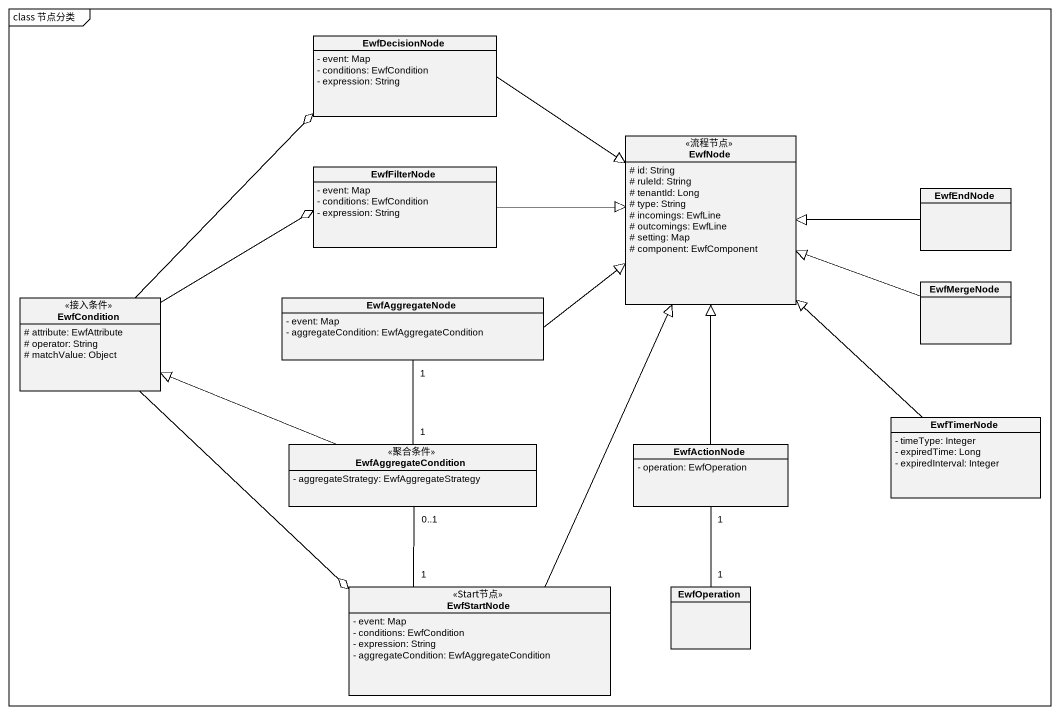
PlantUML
@startuml
mainframe class 节点分类
hide circle
hide empty members
skinparam classAttributeIconSize 0
class EwfDecisionNode {
  - event: Map
  - conditions: EwfCondition
  - expression: String
}
class EwfNode <<流程节点>> {
  # id: String
  # ruleId: String
  # tenantId: Long
  # type: String
  # incomings: EwfLine
  # outcomings: EwfLine
  # setting: Map
  # component: EwfComponent
}
class EwfFilterNode {
  - event: Map
  - conditions: EwfCondition
  - expression: String
}
class EwfEndNode
class EwfCondition <<接入条件>> {
  # attribute: EwfAttribute
  # operator: String
  # matchValue: Object
}
class EwfAggregateNode {
  - event: Map
  - aggregateCondition: EwfAggregateCondition
}
class EwfMergeNode
class EwfTimerNode {
  - timeType: Integer
  - expiredTime: Long
  - expiredInterval: Integer
}
class EwfAggregateCondition <<聚合条件>> {
  - aggregateStrategy: EwfAggregateStrategy
}
class EwfActionNode {
  - operation: EwfOperation
}
class EwfStartNode <<Start节点>> {
  - event: Map
  - conditions: EwfCondition
  - expression: String
  - aggregateCondition: EwfAggregateCondition
}
class EwfOperation
EwfDecisionNode -right-|> EwfNode
EwfFilterNode -right-|> EwfNode
EwfEndNode -left-|> EwfNode
EwfCondition -up-o EwfDecisionNode
EwfCondition -right-o EwfFilterNode
EwfCondition --o EwfStartNode
EwfAggregateNode -right-|> EwfNode
EwfAggregateNode "1" -- "1" EwfAggregateCondition
EwfMergeNode -left-|> EwfNode
EwfTimerNode -up-|> EwfNode
EwfAggregateCondition -left-|> EwfCondition
EwfActionNode -up-|> EwfNode
EwfActionNode "1" -- "1" EwfOperation
EwfStartNode -up-|> EwfNode
EwfStartNode "1" -up- "0..1" EwfAggregateCondition
@enduml
